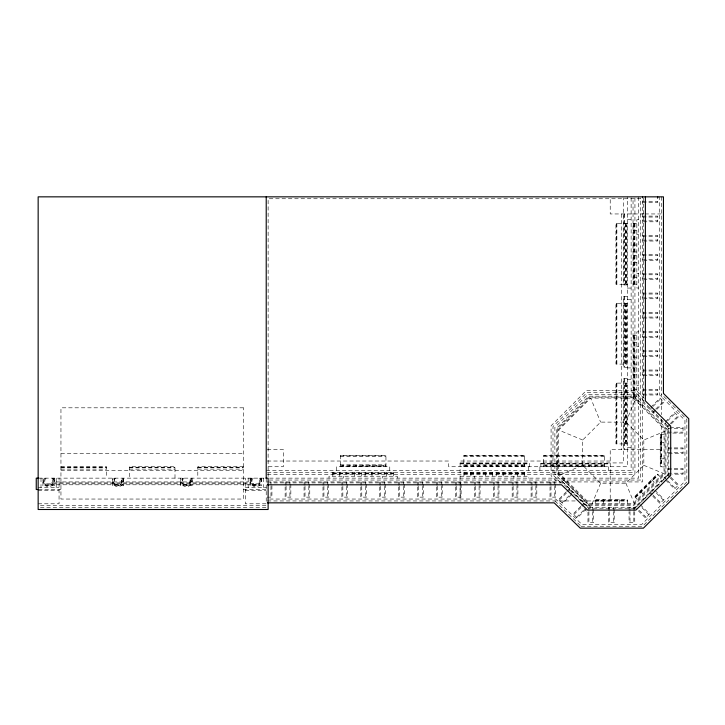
<?xml version="1.0" encoding="UTF-8"?>
<svg xmlns="http://www.w3.org/2000/svg" width="725" height="725" viewBox="0 0 725 725"><rect width="100%" height="100%" fill="white"/><g stroke="black" fill="none" stroke-linecap="round" stroke-linejoin="round"><path stroke-width="0.54" stroke-dasharray="3.62 2.72" d="M600.608 483.213L590.658 507.246L556.791 473.371L556.791 428.158L588.754 396.185L633.976 396.185L667.843 430.061L643.818 440.012L625.92 422.113L600.608 422.113L582.719 440.012L582.719 465.323L600.608 483.213L625.92 483.213L643.818 465.323L643.818 440.012M625.92 422.113L635.87 398.088L589.543 398.088L558.685 428.946L558.685 475.274L582.719 465.323M44.85 478.138L44.488 478.609A4.749 4.749 0 0 0 48.602 485.741A4.749 4.749 0 0 0 52.717 478.609L52.354 478.138M51.955 484.345L52.345 483.838M252.019 478.138L251.657 478.609A4.749 4.749 0 0 0 255.771 485.741A4.749 4.749 0 0 0 259.885 478.609L259.514 478.138M259.124 484.345L259.505 483.838M566.343 491.758L558.658 499.434L562.691 503.467L571.907 494.251M567.113 490.988L569.415 488.686M650.823 407.278L660.04 398.061L664.073 402.094L656.388 409.77M559.338 500.105L567.013 492.429M567.784 491.659L570.086 489.357M649.953 409.489L652.264 407.178M653.026 406.417L660.711 398.732M562.02 502.797L569.705 495.121M570.466 494.35L572.768 492.048M652.645 412.172L654.947 409.87M655.717 409.099L663.393 401.423M653.316 412.842L655.618 410.54M580.87 506.286L573.185 513.962L577.218 517.994L587.205 508.007M581.631 505.515L583.942 503.213M665.351 421.805L674.567 412.588L678.591 416.621L670.915 424.297M573.856 514.632L581.541 506.956M582.311 506.186L584.613 503.884M664.481 424.007L666.792 421.705M667.553 420.935L675.238 413.259M576.547 517.324L584.223 509.648M667.172 426.699L669.474 424.397M670.244 423.627L677.92 415.951M670.145 425.067L667.843 427.369L667.843 475.274L635.87 507.246L587.975 507.246L554.888 474.159L554.888 427.369L587.975 394.282L634.756 394.282L667.843 427.369L683.05 427.369L683.05 433.07L667.843 433.07M634.864 497.06L657.657 474.268M635.2 497.395L657.992 474.603M635.535 497.731L658.327 474.938M634.756 510.5L634.756 507.246L667.843 474.159L671.105 474.159M643.963 499.38L635.154 508.198L588.374 508.198L562.283 482.886L269.609 482.886M644.761 498.582L647.969 495.374M651.168 492.175L655.98 487.372M656.778 486.566L662.387 480.965M663.185 480.158L668.794 474.549L668.794 426.98L643.492 401.668L643.492 197.979M46.128 478.138L45.92 478.301A3.797 3.797 0 0 0 45.92 483.675A3.797 3.797 0 0 0 51.294 483.675A3.797 3.797 0 0 0 51.294 478.301L51.076 478.138M115.502 478.138L115.284 478.301A3.797 3.797 0 0 0 115.284 483.675A3.797 3.797 0 0 0 120.667 483.675A3.797 3.797 0 0 0 120.667 478.301L120.45 478.138M183.923 478.138L183.706 478.301A3.797 3.797 0 0 0 183.706 483.675A3.797 3.797 0 0 0 189.08 483.675A3.797 3.797 0 0 0 189.08 478.301L188.872 478.138M253.297 478.138L253.079 478.301A3.797 3.797 0 0 0 253.079 483.675A3.797 3.797 0 0 0 258.453 483.675A3.797 3.797 0 0 0 258.453 478.301L258.245 478.138M640.637 198.75L268.123 198.75L268.123 476.651M642.54 201.604L657.738 201.604M642.54 202.556L657.738 202.556L657.738 197.798M643.891 213.957L610.223 213.957L610.223 196.847M644.987 213.957L661.544 213.957M642.54 216.095L657.738 216.095L657.738 221.796L642.54 221.796M642.54 217.047L657.738 217.047M627.333 219.657L631.131 219.657M638.734 219.729L636.84 219.729L636.84 288.006L638.734 288.006M642.54 220.844L657.738 220.844M627.333 223.454L615.933 223.454L615.933 284.272L627.333 284.272M633.034 223.536L636.84 223.536M633.034 230.477L636.84 230.477M636.84 234.275L638.734 234.275M642.54 235.335L657.738 235.335L657.738 241.035L642.54 241.035M642.54 236.287L657.738 236.287M642.54 240.084L657.738 240.084M633.034 245.023L636.84 245.023M633.034 251.965L636.84 251.965M642.54 254.575L657.738 254.575L657.738 260.284L642.54 260.284M642.54 255.526L657.738 255.526M633.034 255.771L636.84 255.771M642.54 259.333L657.738 259.333M633.034 262.713L636.84 262.713M636.84 273.452L638.734 273.452M642.54 273.823L657.738 273.823L657.738 279.524L642.54 279.524M642.54 274.775L657.738 274.775M633.034 277.258L636.84 277.258M642.54 278.572L657.738 278.572M633.034 284.2L636.84 284.2M627.333 284.907L623.527 284.907L623.527 197.979M627.333 288.079L631.131 288.079M642.54 293.063L657.738 293.063L657.738 298.763L642.54 298.763M642.54 294.015L657.738 294.015M627.333 296.317L623.527 296.317L623.527 367.267L627.333 367.267M642.54 297.812L657.738 297.812M627.333 299.479L631.131 299.479M627.333 303.286L615.933 303.286L615.933 364.104L627.333 364.104M642.54 312.303L657.738 312.303L657.738 318.012L642.54 318.012M642.54 313.254L657.738 313.254M642.54 317.061L657.738 317.061M642.54 331.552L657.738 331.552L657.738 337.252L642.54 337.252M638.734 331.869L636.84 331.869L636.84 400.137L638.734 400.137M642.54 332.503L657.738 332.503M633.034 335.666L636.84 335.666M642.54 336.3L657.738 336.3M633.034 342.608L636.84 342.608M636.84 346.414L638.734 346.414M642.54 350.791L657.738 350.791L657.738 356.492L642.54 356.492M642.54 351.743L657.738 351.743M642.54 355.54L657.738 355.54M633.034 357.153L636.84 357.153M633.034 364.104L636.84 364.104M627.333 367.901L631.131 367.901M633.034 367.901L636.84 367.901M642.54 370.031L657.738 370.031L657.738 375.74L642.54 375.74M642.54 370.983L657.738 370.983M642.54 374.789L657.738 374.789M633.034 374.852L636.84 374.852M627.333 378.677L623.527 378.677L623.527 462.931L540.859 462.931L540.859 466.737M627.333 379.302L631.131 379.302M627.333 383.108L615.933 383.108L615.933 443.927L627.333 443.927M636.84 385.591L638.734 385.591M642.54 389.28L657.738 389.28L657.738 394.98L642.54 394.98M633.034 389.388L636.84 389.388M642.54 390.231L657.738 390.231M642.54 394.028L657.738 394.028M633.034 396.339L636.84 396.339M667.843 428.321L683.05 428.321M667.843 432.118L683.05 432.118M664.046 434.647L660.239 434.647L660.239 466.882L664.046 466.882M660.239 442.703L664.046 442.703M627.333 447.724L631.131 447.724M667.843 447.914L683.05 447.914L683.05 453.614L667.843 453.614M667.843 448.866L683.05 448.866M267.289 449.627L283.33 449.627L283.33 466.737L267.289 466.737M667.843 452.663L683.05 452.663M60.954 453.433L243.41 453.433M340.342 455.808L385.954 455.808M463.882 455.808L524.701 455.808M543.705 455.808L604.523 455.808M340.342 456.279L385.954 456.279M463.882 456.279L524.701 456.279M543.705 456.279L604.523 456.279M660.239 458.825L664.046 458.825M267.344 461.028L448.675 461.028L448.675 466.737L627.333 466.737L627.333 196.847M610.223 461.028L460.085 461.028L460.085 500.948M460.085 462.931L529.449 462.931L529.449 466.737M460.085 463.411L529.449 463.411M540.859 463.411L610.223 463.411M460.085 463.882L529.449 463.882M540.859 463.882L610.223 463.882M340.342 464.834L385.954 464.834M463.882 464.834L524.701 464.834M543.705 464.834L604.523 464.834M340.342 465.305L385.954 465.305M463.882 465.305L524.701 465.305M543.705 465.305L604.523 465.305M340.342 466.257L385.954 466.257M463.882 466.257L524.701 466.257M543.705 466.257L604.523 466.257M60.954 466.737L106.575 466.737L106.575 478.138M243.41 466.737L197.798 466.737L197.798 478.138M60.954 467.208L106.575 467.208M129.376 467.208L174.997 467.208M197.798 467.208L243.41 467.208M60.954 467.679L106.575 467.679M129.376 467.679L174.997 467.679M197.798 467.679L243.41 467.679M667.843 468.459L683.05 468.459L683.05 474.159L672.184 474.159M60.954 469.111L106.575 469.111M129.376 469.111L174.997 469.111M197.798 469.111L243.41 469.111M667.843 469.41L683.05 469.41M60.954 470.534L243.41 470.534M266.22 470.534L631.131 470.534L631.131 196.847M267.353 472.437L633.034 472.437L633.034 197.979M332.82 472.908L361.249 472.908M365.056 472.908L393.485 472.908M463.955 472.908L492.393 472.908M496.19 472.908L524.628 472.908M667.843 473.207L683.05 473.207M332.82 473.389L361.249 473.389M365.056 473.389L393.485 473.389M463.955 473.389L492.393 473.389M496.19 473.389L524.628 473.389M332.82 473.86L361.249 473.86M365.056 473.86L393.485 473.86M463.955 473.86L492.393 473.86M496.19 473.86L524.628 473.86M267.353 474.331L634.937 474.331L634.937 197.979M460.157 476.234L528.425 476.234L528.425 478.138M38.497 478.138L266.22 478.138L266.22 503.793L245.313 503.793L245.313 478.138M269.582 478.138L638.734 478.138L638.734 196.847M269.256 480.041L640.637 480.041L640.637 197.979M56.206 481.935L248.167 481.935M267.172 481.935L642.54 481.935L642.54 196.847M53.351 482.886L251.013 482.886M38.153 487.644L59.06 487.644M245.313 487.644L266.22 487.644M38.497 489.538L60.954 489.538M243.41 489.538L266.999 489.538M38.153 490.49L59.06 490.49M245.313 490.49L266.22 490.49M267.172 497.142L271.92 497.142L271.92 484.11M269.609 499.045L555.731 499.045L581.822 524.347L641.842 524.347L684.953 481.246L684.953 420.282L659.641 394.98L659.641 196.847M595.243 500.114L627.478 500.114M595.243 500.594L627.478 500.594M267.353 500.948L575.233 500.948M580.879 500.948L610.223 500.948L610.223 449.627L661.544 449.627L661.544 419.186M595.243 501.066L627.478 501.066M38.153 503.793L59.06 503.793L59.06 478.138M588.754 505.343L633.976 505.343L665.94 473.371L665.94 428.158M40.41 505.697L268.123 505.697M40.41 507.6L266.99 507.6M581.051 526.25L642.631 526.25L686.847 482.034L686.847 419.494L661.544 394.192M582.719 440.012L558.685 430.061L590.658 398.088L600.608 422.113M643.818 465.323L667.843 475.274M563.434 480.041L589.525 505.343M562.663 481.935L588.754 507.246M554.96 500.948L580.263 525.48M644.181 398.333L636.332 390.485L586.398 390.485L551.082 425.792L551.082 475.736L558.15 482.796M644.298 401.133L635.544 392.388L587.187 392.388L552.985 426.581L552.985 474.948L562.528 484.49M633.188 398.088L664.046 428.946L664.046 472.582L633.188 503.44L589.543 503.44L558.685 472.582M667.843 474.159L670.145 476.461M670.915 477.231L678.591 484.907L674.567 488.94L663.81 478.192M667.172 474.83L669.474 477.132M670.244 477.902L677.92 485.587M664.481 477.521L666.792 479.823M667.553 480.593L675.238 488.269M660.013 476.615L657.321 473.933L634.529 496.725L637.221 499.407M651.621 479.624L654.312 482.315M654.856 490.218L664.073 499.434L660.04 503.467L652.355 495.791M656.487 493.199L663.393 500.105M649.953 492.048L652.264 494.35M653.026 495.121L660.711 502.797M649.283 492.719L651.594 495.021M640.229 491.024L642.912 493.716M640.329 504.745L649.546 513.962L645.513 517.994L634.756 507.246M641.96 507.727L648.866 514.632M639.269 510.409L646.183 517.324M584.042 508.687L586.398 511.043M252.028 483.838L252.418 484.345M44.859 483.838L45.249 484.345M625.92 483.213L635.87 507.246M661.662 434.647L661.662 466.882M661.544 196.847L661.544 414.673M661.191 434.647L661.191 466.882M660.72 434.647L660.72 466.882M634.756 511.587L634.756 522.444L629.055 522.444L629.055 511.587M634.457 223.536L634.457 251.965M634.457 255.771L634.457 284.2M634.457 335.666L634.457 364.104M634.457 367.901L634.457 396.339M633.985 223.536L633.985 251.965M633.985 255.771L633.985 284.2M633.985 335.666L633.985 364.104M633.985 367.901L633.985 396.339M633.813 507.246L633.813 510.5M633.813 511.587L633.813 522.444M633.514 223.536L633.514 251.965M633.514 255.771L633.514 284.2M633.514 335.666L633.514 364.104M633.514 367.901L633.514 396.339M630.007 507.246L630.007 510.5M630.007 511.587L630.007 522.444M629.055 507.246L629.055 510.5M627.478 503.44L627.478 499.643L595.243 499.643L595.243 503.44M626.862 223.454L626.862 284.272M626.862 303.286L626.862 364.104M626.862 383.108L626.862 443.927M625.911 223.454L625.911 284.272M625.911 303.286L625.911 364.104M625.911 383.108L625.911 443.927M625.43 223.454L625.43 284.272M625.43 303.286L625.43 364.104M625.43 383.108L625.43 443.927M624.479 213.957L624.479 284.907M624.479 296.317L624.479 367.267M624.479 378.677L624.479 449.627M624.007 213.957L624.007 284.907M624.007 296.317L624.007 367.267M624.007 378.677L624.007 449.627M621.633 213.957L621.633 449.627M619.422 499.643L619.422 503.44M616.875 223.454L616.875 284.272M616.875 303.286L616.875 364.104M616.875 383.108L616.875 443.927M616.404 223.454L616.404 284.272M616.404 303.286L616.404 364.104M616.404 383.108L616.404 443.927M614.22 509.412L614.22 522.444L608.511 522.444L608.511 511.587M613.268 507.246L613.268 510.5M613.268 511.587L613.268 522.444M609.462 507.246L609.462 510.5M609.462 511.587L609.462 522.444M608.511 507.246L608.511 510.5M608.329 466.737L608.329 470.534M604.523 466.737L604.523 455.327L543.705 455.327L543.705 466.737M603.309 499.643L603.309 503.44M593.675 509.412L593.675 522.444L587.975 522.444L587.975 511.587M592.724 507.246L592.724 510.5M592.724 511.587L592.724 522.444M588.918 507.246L588.918 510.5M588.918 511.587L588.918 522.444M555.731 484.11L555.731 497.142L550.03 497.142L550.03 486.285M554.779 481.935L554.779 485.197M554.779 486.285L554.779 497.142M550.982 481.935L550.982 485.197M550.982 486.285L550.982 497.142M550.03 481.935L550.03 485.197M539.908 466.737L539.908 470.534M536.808 484.11L536.808 497.142L531.108 497.142L531.108 486.285M535.866 481.935L535.866 485.197M535.866 486.285L535.866 497.142M532.059 481.935L532.059 485.197M532.059 486.285L532.059 497.142M531.108 481.935L531.108 485.197M528.498 466.737L528.498 470.534M524.701 466.737L524.701 455.327L463.882 455.327L463.882 466.737M524.628 472.437L524.628 476.234M517.895 484.11L517.895 497.142L512.185 497.142L512.185 486.285M517.677 472.437L517.677 476.234M516.943 481.935L516.943 485.197M516.943 486.285L516.943 497.142M513.88 476.234L513.88 478.138M513.137 481.935L513.137 485.197M513.137 486.285L513.137 497.142M512.185 481.935L512.185 485.197M503.141 472.437L503.141 476.234M498.972 484.11L498.972 497.142L493.272 497.142L493.272 486.285M498.021 481.935L498.021 485.197M498.021 486.285L498.021 497.142M496.19 472.437L496.19 476.234M494.223 481.935L494.223 485.197M494.223 486.285L494.223 497.142M493.272 481.935L493.272 485.197M492.393 472.437L492.393 476.234M485.442 472.437L485.442 476.234M480.05 484.11L480.05 497.142L474.349 497.142L474.349 486.285M479.098 481.935L479.098 485.197M479.098 486.285L479.098 497.142M475.301 481.935L475.301 485.197M475.301 486.285L475.301 497.142M474.703 476.234L474.703 478.138M474.349 481.935L474.349 485.197M470.906 472.437L470.906 476.234M463.955 472.437L463.955 476.234M461.127 484.11L461.127 497.142L455.427 497.142L455.427 486.285M460.176 481.935L460.176 485.197M460.176 486.285L460.176 497.142M456.378 481.935L456.378 485.197M456.378 486.285L456.378 497.142M455.427 481.935L455.427 485.197M442.205 484.11L442.205 497.142L436.504 497.142L436.504 486.285M441.262 481.935L441.262 485.197M441.262 486.285L441.262 497.142M437.456 481.935L437.456 485.197M437.456 486.285L437.456 497.142M436.504 481.935L436.504 485.197M423.291 484.11L423.291 497.142L417.582 497.142L417.582 486.285M422.34 481.935L422.34 485.197M422.34 486.285L422.34 497.142M418.533 481.935L418.533 485.197M418.533 486.285L418.533 497.142M417.582 481.935L417.582 485.197M404.369 484.11L404.369 497.142L398.668 497.142L398.668 486.285M403.417 481.935L403.417 485.197M403.417 486.285L403.417 497.142M399.62 481.935L399.62 485.197M399.62 486.285L399.62 497.142M398.668 481.935L398.668 485.197M397.291 478.138L397.291 476.234L329.014 476.234L329.014 478.138M393.485 472.437L393.485 476.234M389.76 470.534L389.76 466.737L336.545 466.737L336.545 470.534M386.543 472.437L386.543 476.234M385.954 466.737L385.954 455.327L340.342 455.327L340.342 466.737M385.446 484.11L385.446 497.142L379.746 497.142L379.746 486.285M384.495 481.935L384.495 485.197M384.495 486.285L384.495 497.142M382.737 476.234L382.737 478.138M380.697 481.935L380.697 485.197M380.697 486.285L380.697 497.142M379.746 481.935L379.746 485.197M371.998 472.437L371.998 476.234M366.524 484.11L366.524 497.142L360.823 497.142L360.823 486.285M365.572 481.935L365.572 485.197M365.572 486.285L365.572 497.142M365.056 472.437L365.056 476.234M361.775 481.935L361.775 485.197M361.775 486.285L361.775 497.142M361.249 472.437L361.249 476.234M360.823 481.935L360.823 485.197M354.308 472.437L354.308 476.234M347.601 484.11L347.601 497.142L341.901 497.142L341.901 486.285M346.659 481.935L346.659 485.197M346.659 486.285L346.659 497.142M343.559 476.234L343.559 478.138M342.853 481.935L342.853 485.197M342.853 486.285L342.853 497.142M341.901 481.935L341.901 485.197M339.762 472.437L339.762 476.234M332.82 472.437L332.82 476.234M328.688 484.11L328.688 497.142L322.987 497.142L322.987 486.285M327.736 481.935L327.736 485.197M327.736 486.285L327.736 497.142M323.93 481.935L323.93 485.197M323.93 486.285L323.93 497.142M322.987 481.935L322.987 485.197M309.765 484.11L309.765 497.142L304.065 497.142L304.065 486.285M308.814 481.935L308.814 485.197M308.814 486.285L308.814 497.142M305.017 481.935L305.017 485.197M305.017 486.285L305.017 497.142M304.065 481.935L304.065 485.197M290.843 484.11L290.843 497.142L285.142 497.142L285.142 486.285M289.891 481.935L289.891 485.197M289.891 486.285L289.891 497.142M286.094 481.935L286.094 485.197M286.094 486.285L286.094 497.142M285.142 481.935L285.142 485.197M270.969 481.935L270.969 485.197M270.969 486.285L270.969 497.142M263.374 478.138L263.374 487.644M261.471 478.138L261.471 485.741L250.071 485.741L250.071 478.138M260.52 478.138L260.52 483.838L43.853 483.838L43.853 478.138M255.834 483.838L255.834 484.789L48.539 484.789L48.539 483.838M251.013 478.138L251.013 483.838M248.167 478.138L248.167 487.644M192.098 478.138L192.098 485.741L180.697 485.741L180.697 478.138M190.195 483.838L190.195 478.138L190.512 478.609A4.749 4.749 0 0 1 186.398 485.741A4.749 4.749 0 0 1 182.283 478.609L182.646 478.138L182.591 483.838M174.997 478.138L174.997 466.737L129.376 466.737L129.376 478.138M123.676 478.138L123.676 485.741L112.275 485.741L112.275 478.138M121.773 483.838L121.773 478.138L122.09 478.609A4.749 4.749 0 0 1 117.976 485.741A4.749 4.749 0 0 1 113.861 478.609L114.224 478.138L114.178 483.838M56.206 478.138L56.206 487.644M54.303 478.138L54.303 485.741L42.902 485.741L42.902 478.138M53.351 478.138L53.351 483.838M40.999 478.138L40.999 487.644M53.541 478.138A5.7 5.7 0 0 1 48.602 486.692A5.7 5.7 0 0 1 43.663 478.138M260.71 478.138A5.7 5.7 0 0 1 255.771 486.692A5.7 5.7 0 0 1 250.832 478.138M191.337 478.138A5.7 5.7 0 0 1 186.398 486.692A5.7 5.7 0 0 1 181.458 478.138M122.915 478.138A5.7 5.7 0 0 1 117.976 486.692A5.7 5.7 0 0 1 113.037 478.138M342.272 465.595C343.142 468.323 344.384 463.674 342.272 465.595M348.997 465.595C349.876 468.323 351.118 463.674 348.997 465.595M355.73 465.595C356.6 468.323 357.851 463.674 355.73 465.595M362.464 465.595C363.334 468.323 364.575 463.674 362.464 465.595M369.197 465.595C370.067 468.323 371.309 463.674 369.197 465.595M375.922 465.595C376.801 468.323 378.042 463.674 375.922 465.595M382.655 465.595C383.525 468.323 384.776 463.674 382.655 465.595M465.803 465.595C466.683 468.323 467.924 463.674 465.803 465.595M471.984 465.595C472.854 468.323 474.105 463.674 471.984 465.595M478.165 465.595C479.035 468.323 480.276 463.674 478.165 465.595M484.336 465.595C485.206 468.323 486.457 463.674 484.336 465.595M490.517 465.595C491.387 468.323 492.628 463.674 490.517 465.595M496.688 465.595C497.567 468.323 498.809 463.674 496.688 465.595M502.869 465.595C503.739 468.323 504.99 463.674 502.869 465.595M509.05 465.595C509.92 468.323 511.161 463.674 509.05 465.595M515.221 465.595C516.091 468.323 517.342 463.674 515.221 465.595M521.402 465.595C522.272 468.323 523.513 463.674 521.402 465.595M545.635 465.595C546.505 468.323 547.747 463.674 545.635 465.595M551.807 465.595C552.686 468.323 553.927 463.674 551.807 465.595M557.987 465.595C558.857 468.323 560.099 463.674 557.987 465.595M564.159 465.595C565.038 468.323 566.279 463.674 564.159 465.595M570.339 465.595C571.209 468.323 572.46 463.674 570.339 465.595M576.52 465.595C577.39 468.323 578.632 463.674 576.52 465.595M582.692 465.595C583.562 468.323 584.812 463.674 582.692 465.595M588.872 465.595C589.742 468.323 590.984 463.674 588.872 465.595M625.693 225.883C626.563 228.611 627.814 223.962 625.693 225.883M625.693 232.063C626.563 234.782 627.814 230.142 625.693 232.063M595.044 465.595C595.923 468.323 597.164 463.674 595.044 465.595M625.693 238.244C626.563 240.963 627.814 236.323 625.693 238.244M625.693 244.416C626.563 247.143 627.814 242.494 625.693 244.416M625.693 250.596C626.563 253.315 627.814 248.675 625.693 250.596M625.693 256.768C626.563 259.496 627.814 254.847 625.693 256.768M625.693 262.948C626.563 265.667 627.814 261.027 625.693 262.948M625.693 269.129C626.563 271.848 627.814 267.208 625.693 269.129M625.693 275.301C626.563 278.019 627.814 273.379 625.693 275.301M601.224 465.595C602.094 468.323 603.345 463.674 601.224 465.595M625.693 281.481C626.563 284.2 627.814 279.56 625.693 281.481M625.693 305.714C626.563 308.433 627.814 303.793 625.693 305.714M625.693 311.886C626.563 314.614 627.814 309.965 625.693 311.886M625.693 318.067C626.563 320.785 627.814 316.145 625.693 318.067M625.693 324.238C626.563 326.966 627.814 322.317 625.693 324.238M625.693 330.419C626.563 333.138 627.814 328.498 625.693 330.419M625.693 336.599C626.563 339.318 627.814 334.678 625.693 336.599M625.693 342.771C626.563 345.499 627.814 340.85 625.693 342.771M625.693 348.952C626.563 351.67 627.814 347.03 625.693 348.952M625.693 355.123C626.563 357.851 627.814 353.202 625.693 355.123M625.693 361.304C626.563 364.022 627.814 359.382 625.693 361.304M625.693 385.537C626.563 388.256 627.814 383.616 625.693 385.537M625.693 391.718C626.563 394.436 627.814 389.796 625.693 391.718M625.693 397.889C626.563 400.608 627.814 395.968 625.693 397.889M625.693 404.07C626.563 406.788 627.814 402.148 625.693 404.07M625.693 410.241C626.563 412.969 627.814 408.32 625.693 410.241M625.693 416.422C626.563 419.141 627.814 414.501 625.693 416.422M625.693 422.593C626.563 425.321 627.814 420.681 625.693 422.593M625.693 428.774C626.563 431.493 627.814 426.853 625.693 428.774M625.693 434.955C626.563 437.673 627.814 433.033 625.693 434.955M625.693 441.126C626.563 443.854 627.814 439.205 625.693 441.126M589.153 397.137L557.733 428.548L557.733 472.981L589.153 504.392L633.577 504.392L664.988 472.981L664.988 428.548L633.577 397.137L589.153 397.137M243.41 407.812L60.954 407.812L60.954 499.045L243.41 499.045L243.41 407.812"/><path stroke-width="1.09" d="M38.497 478.138L36.25 478.138L36.25 489.538L38.497 489.538M265.876 478.138L268.123 478.138L268.123 509.494L38.153 509.494L38.153 196.847L663.447 196.847L663.447 393.403L688.75 418.715L688.75 482.823L643.419 528.153L580.281 528.153L554.19 502.842L267.353 502.842M267.353 484.789L561.513 484.789L587.603 510.092L635.943 510.092L670.697 475.337L670.697 426.191L645.386 400.88L645.386 196.847M657.738 196.847L657.738 197.798M642.54 196.847L642.54 197.798M266.22 196.847L266.22 478.138"/></g></svg>
